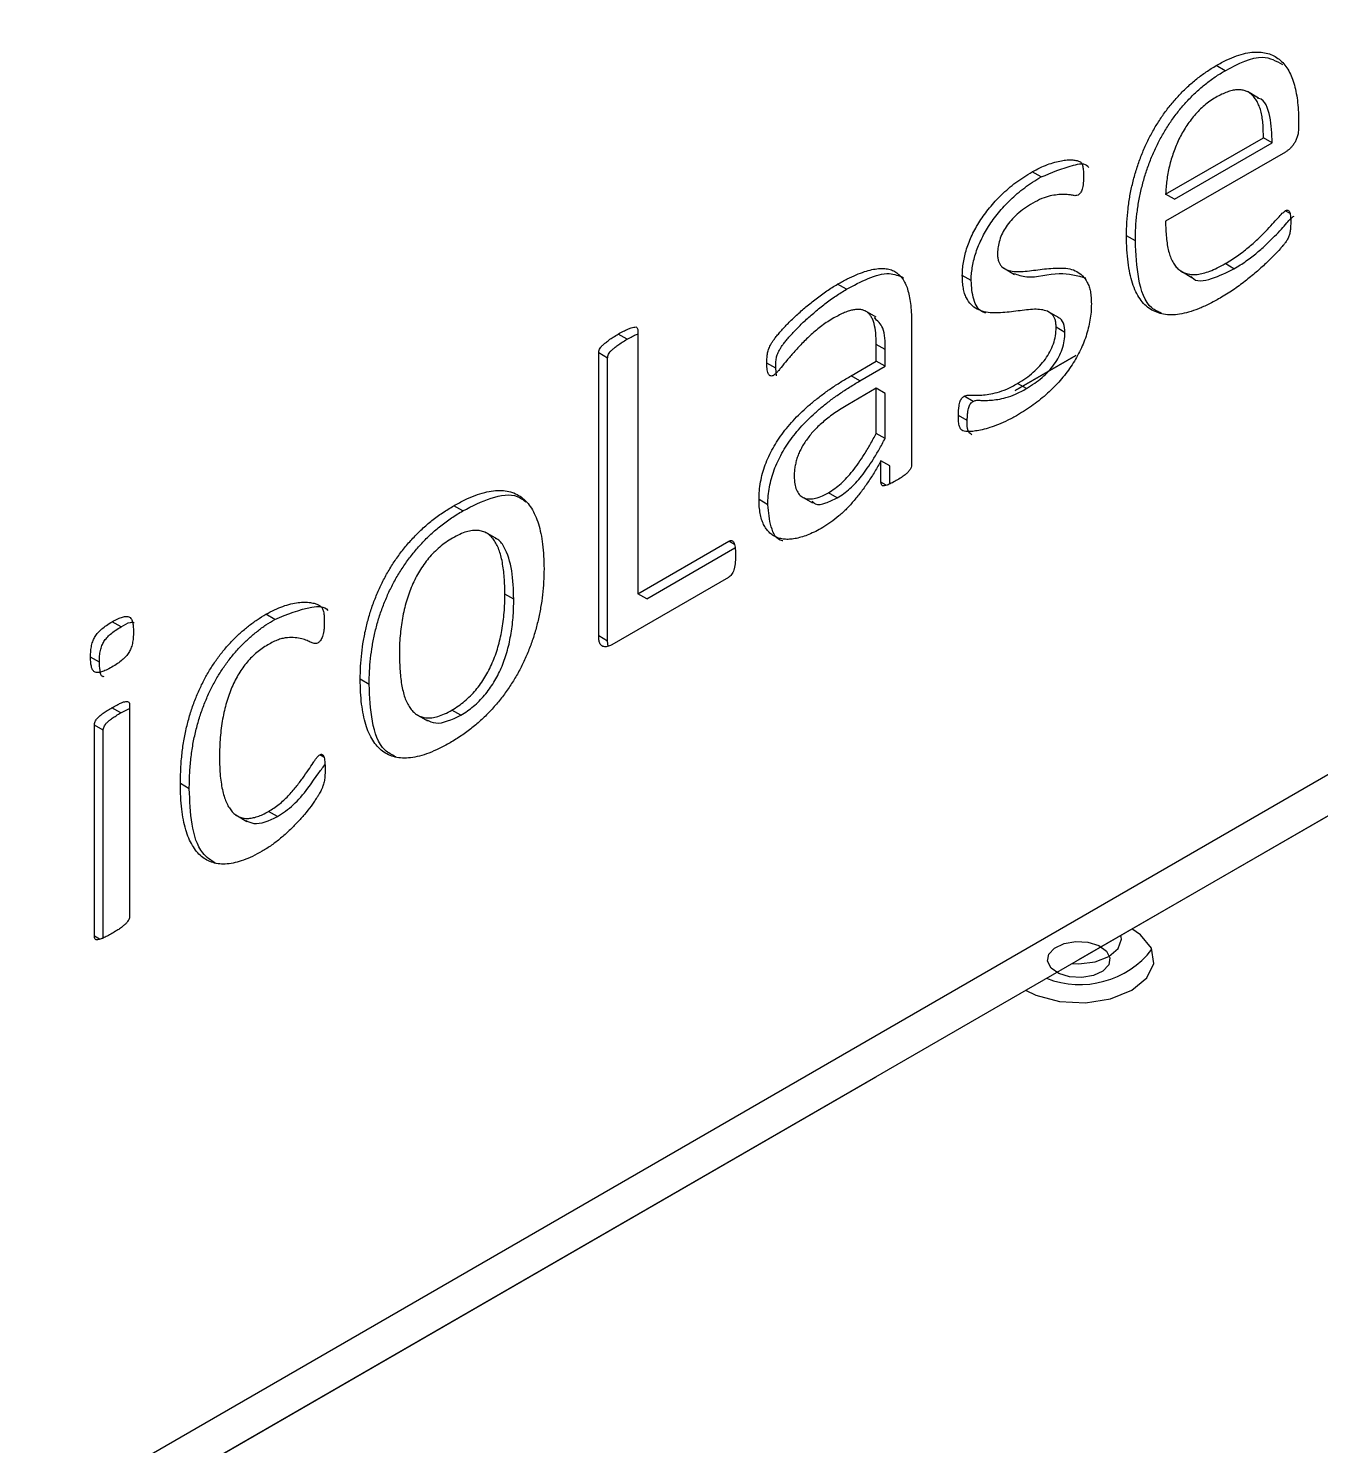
# Model space of a CAD drawing. Header units: millimetres. Extents: x 0 to 210, y 0 to 297.
# Drawn here: x 174.1 to 179.25, y 242.56 to 248.21 of the extents above; entities that cross this region are included whole.
import ezdxf

# ---------------------------------------------------------------- set-up
doc = ezdxf.new("R2010")
doc.units = ezdxf.units.MM
doc.linetypes.add('CENTERX2', pattern=[20.32, 12.7, -2.54, 2.54, -2.54])

msp = doc.modelspace()

# ---------------------------------------------------------------- linework, layer by layer
at = {"color": 7, "linetype": 'CENTERX2'}
for p, q in [((178.2882, 244.5001), (184.723, 248.2148)), ((166.4795, 237.6831), (178.2882, 244.5001))]:
    msp.add_line(p, q, dxfattribs=at)
at = {"color": 7, "linetype": 'Continuous', "lineweight": 25}
for p, q in [((184.3694, 248.1739), (159.4084, 233.7642)), ((184.5108, 248.0923), (159.5498, 233.6826)), ((178.8719, 248.0459), (178.8366, 248.0663)), ((179.0051, 247.9369), (178.9609, 247.9624)), ((179.1649, 247.8488), (179.1649, 247.8201)), ((178.6345, 247.5534), (179.0245, 247.7785)), ((178.6699, 247.533), (179.0598, 247.7581)), ((179.0598, 247.7581), (179.0245, 247.7785)), ((179.1129, 247.7215), (178.6345, 247.4453)), ((178.1376, 247.6219), (178.1022, 247.6423)), ((178.6699, 247.533), (178.6345, 247.5534)), ((179.1309, 247.4756), (179.1117, 247.4866)), ((178.5139, 247.3666), (178.4785, 247.387)), ((177.9873, 247.259), (178.0315, 247.2335)), ((178.6946, 247.247), (178.7388, 247.2215)), ((178.9073, 247.2557), (178.8719, 247.2761)), ((177.3611, 247.1737), (177.3258, 247.1941)), ((177.8588, 247.2083), (177.8234, 247.2287)), ((177.4795, 247.0623), (177.4353, 247.0878)), ((178.2092, 247.0596), (178.165, 247.0851)), ((177.6207, 247.0452), (177.6207, 246.4739)), ((178.2331, 247.0019), (178.1978, 247.0223)), ((176.4862, 246.9748), (176.4508, 246.9952)), ((176.5288, 247.0101), (176.5288, 245.9595)), ((176.3728, 245.7912), (176.3728, 246.9201)), ((176.4082, 246.8997), (176.3728, 246.9201)), ((176.4082, 245.7708), (176.4082, 246.8997)), ((177.4803, 246.887), (177.4803, 246.954)), ((177.5156, 246.9336), (177.4803, 246.954)), ((177.5156, 246.8666), (177.5156, 246.9336)), ((178.2763, 246.9103), (178.0337, 246.7703)), ((178.0337, 246.7703), (178.2763, 246.9103)), ((177.0789, 246.8588), (177.0435, 246.8792)), ((177.0819, 246.8287), (177.0789, 246.8588)), ((177.3794, 246.8288), (177.4803, 246.887)), ((177.4147, 246.8084), (177.5156, 246.8666)), ((177.5156, 246.8666), (177.4803, 246.887)), ((177.4147, 246.8084), (177.3794, 246.8288)), ((178.0794, 246.7778), (178.044, 246.7982)), ((177.4803, 246.779), (177.3665, 246.7133)), ((177.4803, 246.5991), (177.4803, 246.779)), ((177.5156, 246.7585), (177.4803, 246.779)), ((177.5156, 246.5787), (177.5156, 246.7585)), ((177.8663, 246.7269), (177.831, 246.7473)), ((177.8432, 246.6499), (177.8078, 246.6703)), ((177.5156, 246.5787), (177.4803, 246.5991)), ((177.499, 246.4039), (177.499, 246.4895)), ((177.5344, 246.4691), (177.499, 246.4895)), ((177.5344, 246.398), (177.5344, 246.4691)), ((177.5198, 246.392), (177.499, 246.4039)), ((177.0477, 246.3145), (177.0123, 246.3349)), ((177.1817, 246.3473), (177.2259, 246.3218)), ((177.3243, 246.3419), (177.289, 246.3623)), ((175.8306, 246.2901), (175.7952, 246.3105)), ((175.966, 246.1779), (175.9218, 246.2034)), ((176.5288, 245.9595), (176.8915, 246.1689)), ((176.915, 246.1553), (176.8915, 246.1689)), ((176.5642, 245.9391), (176.9165, 246.1425)), ((176.8902, 246.0241), (176.425, 245.7555)), ((176.0338, 245.9372), (175.9985, 245.9576)), ((176.5642, 245.9391), (176.5288, 245.9595)), ((174.467, 245.8271), (174.4316, 245.8475)), ((175.0807, 245.8572), (175.0453, 245.8776)), ((176.4082, 245.7708), (176.3728, 245.7912)), ((176.4099, 245.7506), (176.4082, 245.7708)), ((174.3804, 245.6863), (174.3451, 245.7067)), ((175.4567, 245.5978), (175.4214, 245.6182)), ((174.4658, 245.4842), (174.4304, 245.5046)), ((174.4658, 245.4842), (174.5011, 245.5021)), ((174.5011, 245.5164), (174.5011, 244.6738)), ((175.822, 245.4747), (175.7867, 245.4951)), ((174.3607, 244.5928), (174.3607, 245.4354)), ((174.396, 245.415), (174.3607, 245.4354)), ((175.6457, 245.4783), (175.6899, 245.4528)), ((174.396, 244.5866), (174.396, 245.415)), ((175.2758, 245.3077), (175.2598, 245.317)), ((174.7392, 245.1814), (174.7038, 245.2018)), ((175.0909, 245.0706), (175.0555, 245.091)), ((174.9245, 245.0768), (174.9687, 245.0513)), ((174.3805, 244.5813), (174.3607, 244.5928))]:
    msp.add_line(p, q, dxfattribs=at)
at = {"color": 7, "linetype": 'Continuous', "lineweight": 25, "flags": 128}
for points in [[(178.0761, 244.3776), (178.1161, 244.3582), (178.2106, 244.3328), (178.3144, 244.3276), (178.415, 244.3431), (178.5003, 244.3776), (178.5601, 244.4269), (178.5871, 244.485), (178.578, 244.5449), (178.534, 244.5994), (178.5004, 244.6225)], [(178.2618, 244.4848), (178.2882, 244.4836), (178.3533, 244.4911), (178.4084, 244.5123), (178.4453, 244.5442), (178.4582, 244.5817), (178.4562, 244.597)]]:
    msp.add_lwpolyline(points, dxfattribs=at)
at = {"color": 7, "linetype": 'Continuous', "flags": 128}
msp.add_lwpolyline([(178.1778, 244.4662), (178.1638, 244.4932), (178.1687, 244.5212), (178.1918, 244.546), (178.2295, 244.5638), (178.2762, 244.5719), (178.3248, 244.5691), (178.3677, 244.5558), (178.3986, 244.534), (178.4126, 244.507), (178.4077, 244.479), (178.3847, 244.4542), (178.3469, 244.4364), (178.3002, 244.4282), (178.2517, 244.4311), (178.2087, 244.4444), (178.1778, 244.4662)], dxfattribs=at)
at = {"color": 7, "linetype": 'Continuous', "lineweight": 25}
msp.add_arc((178.2922, 244.7645), 0.3642, 248.5555, 322.1395, dxfattribs=at)
for points, knots in [([(178.8366, 248.0663), (178.8507, 248.0741), (178.878, 248.0893), (178.9173, 248.1055), (178.9534, 248.1166), (178.986, 248.1207), (179.0158, 248.1204), (179.0426, 248.1153), (179.0669, 248.1061), (179.088, 248.0918), (179.1069, 248.0741), (179.1228, 248.0519), (179.1363, 248.0263), (179.1465, 247.9962), (179.1548, 247.9634), (179.1607, 247.9278), (179.1641, 247.8895), (179.1646, 247.8625), (179.1649, 247.8488)], [0, 0, 0, 0, 0.077659, 0.149683, 0.217176, 0.280699, 0.341331, 0.400206, 0.45719, 0.513983, 0.570976, 0.627956, 0.686418, 0.746213, 0.807864, 0.87033, 0.934407, 1, 1, 1, 1]), ([(178.8719, 248.0459), (178.9248, 248.0734), (179.0134, 248.1195), (179.0755, 248.0846), (179.1005, 248.0706)], [0, 0, 0, 0, 0.597534, 1, 1, 1, 1]), ([(178.4785, 247.387), (178.4788, 247.405), (178.4792, 247.4401), (178.4844, 247.494), (178.4916, 247.5463), (178.5027, 247.598), (178.5165, 247.6482), (178.5332, 247.6969), (178.5524, 247.7439), (178.5745, 247.789), (178.5992, 247.8321), (178.6264, 247.8732), (178.6561, 247.9122), (178.6882, 247.9487), (178.7224, 247.983), (178.7588, 248.0139), (178.7971, 248.0425), (178.8232, 248.0582), (178.8366, 248.0663)], [0, 0, 0, 0, 0.075435, 0.147305, 0.216269, 0.282225, 0.345903, 0.406953, 0.466305, 0.523943, 0.580906, 0.637614, 0.694528, 0.752385, 0.811513, 0.872342, 0.93486, 1, 1, 1, 1]), ([(178.5139, 247.3666), (178.5141, 247.3846), (178.5145, 247.4197), (178.5198, 247.4736), (178.5269, 247.5259), (178.5381, 247.5776), (178.5519, 247.6278), (178.5685, 247.6765), (178.5877, 247.7235), (178.6098, 247.7686), (178.6346, 247.8117), (178.6617, 247.8528), (178.6914, 247.8918), (178.7235, 247.9283), (178.7577, 247.9626), (178.7942, 247.9935), (178.8324, 248.0221), (178.8586, 248.0378), (178.8719, 248.0459)], [0, 0, 0, 0, 0.075435, 0.147305, 0.216269, 0.282225, 0.345903, 0.406953, 0.466305, 0.523943, 0.580906, 0.637614, 0.694528, 0.752385, 0.811513, 0.872342, 0.93486, 1, 1, 1, 1]), ([(178.8351, 247.9393), (178.8272, 247.9345), (178.8118, 247.9251), (178.7895, 247.908), (178.7688, 247.8889), (178.7495, 247.868), (178.7319, 247.8454), (178.7155, 247.8223), (178.7008, 247.7979), (178.6876, 247.7727), (178.6758, 247.7467), (178.6656, 247.7199), (178.6568, 247.6924), (178.6468, 247.6548), (178.6379, 247.6075), (178.6356, 247.5715), (178.6345, 247.5534)], [0, 0, 0, 0, 0.068873, 0.13427, 0.196415, 0.257684, 0.31715, 0.376009, 0.434205, 0.492506, 0.551526, 0.611861, 0.673421, 0.737576, 0.867424, 1, 1, 1, 1]), ([(179.0245, 247.7785), (179.0245, 247.7887), (179.0245, 247.8087), (179.0229, 247.8368), (179.0194, 247.8622), (179.0148, 247.8853), (179.008, 247.9054), (178.9998, 247.9229), (178.99, 247.9379), (178.9788, 247.9503), (178.9661, 247.9601), (178.9516, 247.9663), (178.9359, 247.9699), (178.9185, 247.9699), (178.8997, 247.9671), (178.8795, 247.9609), (178.8578, 247.9519), (178.8428, 247.9436), (178.8351, 247.9393)], [0, 0, 0, 0, 0.077378, 0.150662, 0.220232, 0.287065, 0.349698, 0.41075, 0.469839, 0.52753, 0.583891, 0.639718, 0.69485, 0.751359, 0.808853, 0.869458, 0.932504, 1, 1, 1, 1]), ([(179.0598, 247.7581), (179.0583, 247.7934), (179.0552, 247.8639), (179.0312, 247.9315), (179.002, 247.9365), (178.9996, 247.9369)], [0, 0, 0, 0, 0.479975, 0.957255, 1, 1, 1, 1]), ([(179.1649, 247.8201), (179.1647, 247.8143), (179.1644, 247.8034), (179.1616, 247.7868), (179.1564, 247.7716), (179.1495, 247.758), (179.1409, 247.7466), (179.1323, 247.7361), (179.1227, 247.7279), (179.1162, 247.7236), (179.1129, 247.7215)], [0, 0, 0, 0, 0.166947, 0.312691, 0.44093, 0.559122, 0.672778, 0.780262, 0.890216, 1, 1, 1, 1]), ([(178.1022, 247.6423), (178.1124, 247.6479), (178.1328, 247.659), (178.163, 247.6714), (178.1917, 247.6809), (178.2177, 247.6867), (178.2406, 247.6906), (178.2596, 247.6904), (178.2747, 247.6887), (178.2862, 247.686), (178.294, 247.6826), (178.2989, 247.6786), (178.3016, 247.6734), (178.3032, 247.6671), (178.3047, 247.6597), (178.3059, 247.6503), (178.307, 247.639), (178.307, 247.6302), (178.307, 247.6254)], [0, 0, 0, 0, 0.1156782, 0.232287, 0.3457841, 0.4490191, 0.5417368, 0.6223472, 0.6903553, 0.7426859, 0.7812994, 0.8082965, 0.8297966, 0.8537944, 0.8811686, 0.9138497, 0.9528485, 1, 1, 1, 1]), ([(177.8234, 247.2287), (177.8236, 247.237), (177.8238, 247.2536), (177.8276, 247.2802), (177.8328, 247.3071), (177.8405, 247.3347), (177.8501, 247.3626), (177.8624, 247.3905), (177.8766, 247.4183), (177.893, 247.4459), (177.9118, 247.473), (177.9324, 247.4999), (177.9554, 247.5261), (177.9805, 247.5519), (178.0079, 247.5766), (178.0374, 247.6005), (178.0691, 247.6223), (178.091, 247.6355), (178.1022, 247.6423)], [0, 0, 0, 0, 0.054045, 0.107502, 0.16137, 0.215153, 0.26948, 0.324272, 0.379574, 0.43642, 0.495074, 0.55653, 0.620185, 0.687976, 0.759439, 0.835121, 0.914666, 1, 1, 1, 1]), ([(178.1376, 247.6219), (178.1796, 247.6393), (178.2426, 247.6653), (178.3146, 247.6795), (178.3259, 247.6615), (178.3269, 247.6599)], [0, 0, 0, 0, 0.645701, 0.968927, 1, 1, 1, 1]), ([(177.8588, 247.2083), (177.8589, 247.2166), (177.8592, 247.2332), (177.863, 247.2598), (177.8681, 247.2867), (177.8758, 247.3143), (177.8854, 247.3422), (177.8978, 247.3701), (177.912, 247.3979), (177.9284, 247.4255), (177.9471, 247.4526), (177.9678, 247.4795), (177.9908, 247.5057), (178.0158, 247.5315), (178.0433, 247.5562), (178.0727, 247.5801), (178.1045, 247.6019), (178.1263, 247.6151), (178.1376, 247.6219)], [0, 0, 0, 0, 0.054045, 0.107502, 0.16137, 0.215153, 0.26948, 0.324272, 0.379574, 0.43642, 0.495074, 0.55653, 0.620185, 0.687976, 0.759439, 0.835121, 0.914666, 1, 1, 1, 1]), ([(178.307, 247.6254), (178.307, 247.6203), (178.3069, 247.6107), (178.306, 247.5968), (178.3043, 247.5847), (178.3021, 247.5744), (178.2989, 247.5656), (178.2947, 247.5586), (178.2901, 247.5531), (178.2869, 247.551), (178.2853, 247.5499)], [0, 0, 0, 0, 0.208011, 0.386378, 0.536209, 0.662984, 0.762887, 0.851165, 0.927264, 1, 1, 1, 1]), ([(178.2853, 247.5499), (178.2821, 247.5488), (178.2742, 247.546), (178.2624, 247.5496), (178.2462, 247.5516), (178.2259, 247.5525), (178.2014, 247.5511), (178.1731, 247.5466), (178.1402, 247.537), (178.1166, 247.5241), (178.1042, 247.5174)], [0, 0, 0, 0, 0.049291, 0.124158, 0.223352, 0.342891, 0.480448, 0.636385, 0.808916, 1, 1, 1, 1]), ([(178.1042, 247.5174), (178.0932, 247.5106), (178.0724, 247.4978), (178.0433, 247.4746), (178.0185, 247.4502), (177.9984, 247.4244), (177.9829, 247.3976), (177.9719, 247.3705), (177.965, 247.3433), (177.9642, 247.3266), (177.9638, 247.3181)], [0, 0, 0, 0, 0.1685672, 0.3196409, 0.4525452, 0.5701359, 0.6776642, 0.7845548, 0.8909794, 1, 1, 1, 1]), ([(178.8719, 247.2761), (178.8804, 247.281), (178.8967, 247.2906), (178.9205, 247.3068), (178.943, 247.3229), (178.9701, 247.345), (179.0006, 247.3721), (179.0329, 247.404), (179.0596, 247.4328), (179.0814, 247.4566), (179.0976, 247.4759), (179.1077, 247.4835), (179.1117, 247.4866)], [0, 0, 0, 0, 0.101356, 0.196193, 0.286596, 0.372016, 0.528493, 0.665023, 0.782477, 0.877958, 0.951271, 1, 1, 1, 1]), ([(178.9073, 247.2557), (178.9157, 247.2606), (178.9321, 247.2702), (178.9559, 247.2864), (178.9783, 247.3025), (179.0055, 247.3246), (179.036, 247.3517), (179.0682, 247.3836), (179.095, 247.4124), (179.1167, 247.4362), (179.1329, 247.4554), (179.1431, 247.4631), (179.1471, 247.4662)], [0, 0, 0, 0, 0.101356, 0.196193, 0.286596, 0.372016, 0.528493, 0.665023, 0.782477, 0.877958, 0.951271, 1, 1, 1, 1]), ([(179.1117, 247.4866), (179.1136, 247.4876), (179.1173, 247.4894), (179.1221, 247.4894), (179.1263, 247.4878), (179.1291, 247.483), (179.1314, 247.4762), (179.1326, 247.4663), (179.1336, 247.4539), (179.1337, 247.4443), (179.1337, 247.4391)], [0, 0, 0, 0, 0.089644, 0.170898, 0.253066, 0.346544, 0.460213, 0.60508, 0.783534, 1, 1, 1, 1]), ([(178.6345, 247.4453), (178.6346, 247.4339), (178.6348, 247.4117), (178.6375, 247.3807), (178.6409, 247.3518), (178.6463, 247.3258), (178.6532, 247.3025), (178.6626, 247.2829), (178.6735, 247.2658), (178.6868, 247.2523), (178.702, 247.2419), (178.7197, 247.2357), (178.7392, 247.2323), (178.761, 247.2327), (178.7854, 247.2376), (178.812, 247.2462), (178.8412, 247.2592), (178.8614, 247.2703), (178.8719, 247.2761)], [0, 0, 0, 0, 0.072686, 0.14144, 0.207563, 0.270295, 0.330025, 0.387664, 0.443375, 0.49842, 0.55279, 0.608233, 0.664239, 0.723111, 0.785266, 0.851742, 0.923109, 1, 1, 1, 1]), ([(179.1337, 247.4391), (179.1336, 247.4353), (179.1336, 247.4282), (179.1327, 247.4179), (179.1321, 247.4088), (179.1309, 247.4005), (179.1292, 247.3927), (179.1267, 247.385), (179.1232, 247.3774), (179.1196, 247.3705), (179.1151, 247.3639), (179.1095, 247.3566), (179.1016, 247.3473), (179.0874, 247.33), (179.0646, 247.306), (179.0324, 247.2745), (178.9941, 247.2404), (178.9505, 247.2048), (178.9024, 247.1689), (178.8689, 247.1487), (178.8517, 247.1384)], [0, 0, 0, 0, 0.029101, 0.05465, 0.076578, 0.096549, 0.114731, 0.131648, 0.149403, 0.167946, 0.180895, 0.199861, 0.2272, 0.261041, 0.345081, 0.447434, 0.565825, 0.700336, 0.845674, 1, 1, 1, 1]), ([(178.8517, 247.1384), (178.8368, 247.1302), (178.808, 247.1143), (178.766, 247.0953), (178.727, 247.0822), (178.6906, 247.0736), (178.6573, 247.0712), (178.6265, 247.0734), (178.5986, 247.0812), (178.5732, 247.0936), (178.5509, 247.1117), (178.5316, 247.1353), (178.5149, 247.1637), (178.5017, 247.1981), (178.4911, 247.2374), (178.4841, 247.2826), (178.4792, 247.3324), (178.4788, 247.3685), (178.4785, 247.387)], [0, 0, 0, 0, 0.071139, 0.137974, 0.201435, 0.261525, 0.319112, 0.374955, 0.429962, 0.484657, 0.539815, 0.596274, 0.654993, 0.716326, 0.781059, 0.849647, 0.922662, 1, 1, 1, 1]), ([(178.6183, 247.0784), (178.6047, 247.0845), (178.5566, 247.1057), (178.5213, 247.2132), (178.5164, 247.3154), (178.5139, 247.3666)], [0, 0, 0, 0, 0.163928, 0.581165, 1, 1, 1, 1]), ([(177.9638, 247.3181), (177.964, 247.3123), (177.9643, 247.301), (177.9675, 247.2864), (177.9727, 247.2744), (177.9823, 247.2618), (177.999, 247.2516), (178.0231, 247.2451), (178.0513, 247.2435), (178.083, 247.2464), (178.1166, 247.2506), (178.1512, 247.255), (178.1859, 247.2584), (178.2197, 247.259), (178.2522, 247.2565), (178.2805, 247.246), (178.3047, 247.2284), (178.3202, 247.2064), (178.3296, 247.1844), (178.3348, 247.1646), (178.3376, 247.1414), (178.338, 247.1245), (178.3382, 247.1158)], [0, 0, 0, 0, 0.027429, 0.053256, 0.077624, 0.101992, 0.151186, 0.204283, 0.261469, 0.323147, 0.388101, 0.454426, 0.521409, 0.589037, 0.655658, 0.720195, 0.784247, 0.850054, 0.884589, 0.920528, 0.959119, 1, 1, 1, 1]), ([(177.3258, 247.1941), (177.3387, 247.2012), (177.3636, 247.215), (177.3995, 247.2324), (177.4323, 247.2444), (177.4622, 247.2529), (177.4892, 247.2568), (177.5138, 247.2574), (177.5355, 247.2534), (177.5544, 247.2452), (177.5709, 247.2335), (177.5849, 247.2177), (177.5964, 247.198), (177.6054, 247.1745), (177.612, 247.1472), (177.6173, 247.1168), (177.6201, 247.0825), (177.6205, 247.0578), (177.6207, 247.0452)], [0, 0, 0, 0, 0.082985, 0.159968, 0.230983, 0.296779, 0.358018, 0.41611, 0.47109, 0.524335, 0.576797, 0.629753, 0.684111, 0.740223, 0.799435, 0.861958, 0.929024, 1, 1, 1, 1]), ([(177.3611, 247.1737), (177.3901, 247.1891), (177.4479, 247.2199), (177.53, 247.2447), (177.5705, 247.2277), (177.5887, 247.2201)], [0, 0, 0, 0, 0.354859, 0.709124, 1, 1, 1, 1]), ([(178.0276, 247.2372), (178.0447, 247.2314), (178.0987, 247.2131), (178.2104, 247.2488), (178.2824, 247.2285), (178.3166, 247.2189)], [0, 0, 0, 0, 0.195858, 0.617951, 1, 1, 1, 1]), ([(178.7362, 247.2263), (178.7374, 247.2245), (178.753, 247.201), (178.8199, 247.2128), (178.8781, 247.2414), (178.9073, 247.2557)], [0, 0, 0, 0, 0.038832, 0.518096, 1, 1, 1, 1]), ([(177.0435, 246.8792), (177.0437, 246.8867), (177.0439, 246.9), (177.0457, 246.9194), (177.0512, 246.9382), (177.0591, 246.9538), (177.0675, 246.9674), (177.0764, 246.979), (177.0869, 246.9926), (177.1045, 247.0125), (177.1294, 247.0396), (177.1632, 247.0717), (177.2004, 247.1048), (177.2407, 247.1371), (177.2828, 247.1683), (177.3114, 247.1855), (177.3258, 247.1941)], [0, 0, 0, 0, 0.056393, 0.100377, 0.13972, 0.182388, 0.208157, 0.23902, 0.274864, 0.316335, 0.41028, 0.514044, 0.627722, 0.748451, 0.874356, 1, 1, 1, 1]), ([(178.1978, 247.0223), (178.1976, 247.028), (178.1973, 247.039), (178.1941, 247.0532), (178.1889, 247.0649), (178.1791, 247.0769), (178.1628, 247.0873), (178.1385, 247.0933), (178.1103, 247.0946), (178.0788, 247.0917), (178.0453, 247.0873), (178.0107, 247.0827), (177.9761, 247.0799), (177.942, 247.0787), (177.9102, 247.0831), (177.8815, 247.0935), (177.857, 247.112), (177.8414, 247.1347), (177.8319, 247.1575), (177.8272, 247.1785), (177.8239, 247.202), (177.8236, 247.2196), (177.8234, 247.2287)], [0, 0, 0, 0, 0.026431, 0.051708, 0.075555, 0.099066, 0.148017, 0.200594, 0.257288, 0.318092, 0.382163, 0.448563, 0.515383, 0.582676, 0.648901, 0.714003, 0.779001, 0.846197, 0.881368, 0.918281, 0.958025, 1, 1, 1, 1]), ([(177.9166, 247.0782), (177.9122, 247.0798), (177.8896, 247.0879), (177.8641, 247.1304), (177.8606, 247.1823), (177.8588, 247.2083)], [0, 0, 0, 0, 0.10868, 0.554229, 1, 1, 1, 1]), ([(177.0789, 246.8588), (177.079, 246.8663), (177.0793, 246.8796), (177.081, 246.899), (177.0865, 246.9177), (177.0944, 246.9334), (177.1028, 246.947), (177.1118, 246.9586), (177.1222, 246.9722), (177.1398, 246.9921), (177.1648, 247.0192), (177.1986, 247.0513), (177.2358, 247.0843), (177.2761, 247.1167), (177.3181, 247.1479), (177.3468, 247.1651), (177.3611, 247.1737)], [0, 0, 0, 0, 0.056393, 0.100377, 0.13972, 0.182388, 0.208157, 0.23902, 0.274864, 0.316335, 0.41028, 0.514044, 0.627722, 0.748451, 0.874356, 1, 1, 1, 1]), ([(177.4803, 246.954), (177.48, 246.9695), (177.4793, 246.9988), (177.4733, 247.031), (177.4666, 247.0526), (177.4599, 247.0655), (177.4519, 247.0762), (177.4423, 247.0843), (177.4312, 247.0897), (177.4189, 247.0933), (177.4048, 247.0938), (177.3895, 247.0923), (177.3723, 247.088), (177.3535, 247.0815), (177.3328, 247.0715), (177.3184, 247.0636), (177.3109, 247.0594)], [0, 0, 0, 0, 0.144213, 0.272404, 0.332127, 0.388077, 0.442648, 0.495978, 0.549057, 0.602694, 0.658644, 0.717413, 0.779361, 0.847006, 0.920626, 1, 1, 1, 1]), ([(178.3382, 247.1158), (178.338, 247.105), (178.3376, 247.084), (178.3332, 247.0512), (178.3268, 247.019), (178.3175, 246.9869), (178.3057, 246.9555), (178.2917, 246.9247), (178.2753, 246.8946), (178.2567, 246.8653), (178.2361, 246.8371), (178.2138, 246.8096), (178.1893, 246.7836), (178.1632, 246.7583), (178.1354, 246.7346), (178.1063, 246.7121), (178.0757, 246.691), (178.0549, 246.6786), (178.0442, 246.6722)], [0, 0, 0, 0, 0.064725, 0.126721, 0.186545, 0.244564, 0.301422, 0.357631, 0.414331, 0.47193, 0.530342, 0.590034, 0.652323, 0.716924, 0.784096, 0.853146, 0.925003, 1, 1, 1, 1]), ([(176.4508, 246.9952), (176.4577, 246.9992), (176.4703, 247.0064), (176.4873, 247.014), (176.5011, 247.0196), (176.5117, 247.0226), (176.52, 247.0242), (176.5254, 247.0218), (176.5282, 247.0168), (176.5286, 247.0124), (176.5288, 247.0101)], [0, 0, 0, 0, 0.231771, 0.420828, 0.575441, 0.696432, 0.790586, 0.863934, 0.930984, 1, 1, 1, 1]), ([(177.3109, 247.0594), (177.3028, 247.0546), (177.2869, 247.0451), (177.2637, 247.0292), (177.2417, 247.012), (177.2149, 246.9883), (177.1844, 246.9588), (177.1521, 246.9238), (177.1245, 246.8918), (177.1049, 246.8677), (177.0919, 246.8508), (177.0836, 246.8421), (177.0768, 246.8348), (177.0725, 246.8319), (177.0706, 246.8306)], [0, 0, 0, 0, 0.095291, 0.186181, 0.273248, 0.356877, 0.510792, 0.649867, 0.770415, 0.87237, 0.914192, 0.949588, 0.977907, 1, 1, 1, 1]), ([(177.5156, 246.9336), (177.5155, 246.965), (177.5152, 247.0215), (177.4852, 247.0484), (177.4717, 247.0604)], [0, 0, 0, 0, 0.554291, 1, 1, 1, 1]), ([(178.044, 246.7982), (178.055, 246.805), (178.076, 246.8179), (178.1058, 246.8413), (178.1322, 246.8668), (178.1551, 246.8944), (178.1739, 246.9243), (178.1877, 246.9563), (178.1966, 246.99), (178.1974, 247.0112), (178.1978, 247.0223)], [0, 0, 0, 0, 0.150856, 0.288044, 0.414337, 0.531676, 0.643859, 0.754, 0.871132, 1, 1, 1, 1]), ([(178.2331, 247.0019), (178.2319, 247.0146), (178.2295, 247.0401), (178.2161, 247.0589), (178.2054, 247.061), (178.2044, 247.0612)], [0, 0, 0, 0, 0.474998, 0.950222, 1, 1, 1, 1]), ([(176.3728, 246.9201), (176.373, 246.9226), (176.3734, 246.9275), (176.3763, 246.9358), (176.3818, 246.9443), (176.39, 246.9525), (176.4008, 246.9616), (176.4146, 246.9721), (176.4316, 246.984), (176.4441, 246.9913), (176.4508, 246.9952)], [0, 0, 0, 0, 0.069055, 0.136143, 0.211582, 0.303269, 0.426973, 0.581673, 0.773551, 1, 1, 1, 1]), ([(176.4082, 246.8997), (176.4084, 246.9021), (176.4088, 246.9071), (176.4116, 246.9154), (176.4172, 246.9239), (176.4254, 246.9321), (176.4361, 246.9412), (176.45, 246.9516), (176.467, 246.9636), (176.4794, 246.9708), (176.4862, 246.9748)], [0, 0, 0, 0, 0.069055, 0.136143, 0.211582, 0.303269, 0.426973, 0.581673, 0.773551, 1, 1, 1, 1]), ([(176.4862, 246.9748), (176.4931, 246.9787), (176.5056, 246.9859), (176.5205, 246.9926), (176.5284, 246.9959), (176.5307, 246.9968)], [0, 0, 0, 0, 0.231771, 0.4208279, 0.5, 0.5, 0.5, 0.5]), ([(178.0794, 246.7778), (178.0903, 246.7846), (178.1113, 246.7975), (178.1412, 246.8208), (178.1675, 246.8464), (178.1905, 246.874), (178.2092, 246.9039), (178.223, 246.9359), (178.232, 246.9696), (178.2327, 246.9908), (178.2331, 247.0019)], [0, 0, 0, 0, 0.150856, 0.288044, 0.414337, 0.531676, 0.643859, 0.754, 0.871132, 1, 1, 1, 1]), ([(177.0706, 246.8306), (177.0685, 246.8297), (177.0645, 246.8279), (177.0588, 246.8275), (177.0542, 246.8303), (177.0498, 246.8347), (177.0469, 246.8425), (177.0446, 246.8525), (177.044, 246.8653), (177.0437, 246.8744), (177.0435, 246.8792)], [0, 0, 0, 0, 0.0901817, 0.1762604, 0.2694859, 0.3742464, 0.5005831, 0.6466236, 0.814641, 1, 1, 1, 1]), ([(177.0123, 246.3349), (177.0126, 246.3466), (177.013, 246.3694), (177.0181, 246.4048), (177.0258, 246.4395), (177.0368, 246.4737), (177.0512, 246.5073), (177.0678, 246.5404), (177.0875, 246.5726), (177.1099, 246.6042), (177.135, 246.635), (177.1627, 246.6653), (177.1931, 246.6946), (177.2259, 246.7234), (177.2613, 246.7512), (177.2988, 246.7786), (177.3384, 246.8044), (177.3655, 246.8205), (177.3794, 246.8288)], [0, 0, 0, 0, 0.0603276, 0.1175102, 0.1717528, 0.224581, 0.2770332, 0.3292193, 0.3826056, 0.4376759, 0.4951577, 0.5563386, 0.6200106, 0.6883318, 0.7605862, 0.8366622, 0.9162065, 1, 1, 1, 1]), ([(177.0477, 246.3145), (177.0479, 246.3262), (177.0483, 246.349), (177.0534, 246.3844), (177.0612, 246.4191), (177.0722, 246.4533), (177.0865, 246.4869), (177.1032, 246.52), (177.1229, 246.5522), (177.1452, 246.5838), (177.1704, 246.6146), (177.198, 246.6449), (177.2284, 246.6742), (177.2613, 246.703), (177.2966, 246.7308), (177.3341, 246.7582), (177.3738, 246.784), (177.4008, 246.8001), (177.4147, 246.8084)], [0, 0, 0, 0, 0.0603276, 0.1175102, 0.1717528, 0.224581, 0.2770332, 0.3292193, 0.3826056, 0.4376759, 0.4951577, 0.5563386, 0.6200106, 0.6883318, 0.7605862, 0.8366622, 0.9162065, 1, 1, 1, 1]), ([(177.831, 246.7473), (177.8348, 246.7487), (177.8442, 246.7523), (177.8591, 246.7511), (177.8785, 246.7508), (177.9023, 246.7514), (177.9306, 246.7549), (177.9636, 246.7619), (178.002, 246.7752), (178.0295, 246.7903), (178.044, 246.7982)], [0, 0, 0, 0, 0.051132, 0.126925, 0.226031, 0.343621, 0.479165, 0.632734, 0.806352, 1, 1, 1, 1]), ([(177.8078, 246.6703), (177.8079, 246.6758), (177.8081, 246.6859), (177.8093, 246.7003), (177.8112, 246.7125), (177.8133, 246.7226), (177.8161, 246.731), (177.8203, 246.738), (177.8254, 246.7436), (177.8291, 246.746), (177.831, 246.7473)], [0, 0, 0, 0, 0.213828, 0.39164, 0.541939, 0.65734, 0.752924, 0.833732, 0.914539, 1, 1, 1, 1]), ([(177.8663, 246.7269), (177.8701, 246.7283), (177.8796, 246.7319), (177.8944, 246.7307), (177.9138, 246.7304), (177.9376, 246.731), (177.9659, 246.7345), (177.999, 246.7414), (178.0374, 246.7548), (178.0649, 246.7698), (178.0794, 246.7778)], [0, 0, 0, 0, 0.051132, 0.126925, 0.226031, 0.343621, 0.479165, 0.632734, 0.806352, 1, 1, 1, 1]), ([(177.3665, 246.7133), (177.3576, 246.7081), (177.3405, 246.6981), (177.3158, 246.6814), (177.2928, 246.665), (177.2717, 246.6479), (177.2522, 246.6309), (177.2346, 246.6134), (177.2186, 246.5955), (177.2045, 246.5771), (177.1918, 246.5589), (177.1811, 246.5403), (177.1722, 246.5217), (177.1648, 246.5031), (177.1594, 246.4844), (177.1556, 246.4657), (177.153, 246.4464), (177.1528, 246.4341), (177.1527, 246.4278)], [0, 0, 0, 0, 0.091888, 0.177285, 0.257157, 0.331874, 0.400773, 0.465295, 0.525993, 0.583531, 0.637645, 0.690093, 0.739993, 0.789865, 0.839013, 0.890538, 0.943471, 1, 1, 1, 1]), ([(178.0442, 246.6722), (178.0312, 246.6651), (178.0057, 246.651), (177.9688, 246.6345), (177.9348, 246.6222), (177.9041, 246.6132), (177.8778, 246.6087), (177.8555, 246.6058), (177.8385, 246.6064), (177.8253, 246.6079), (177.8164, 246.6149), (177.8111, 246.6276), (177.8082, 246.6464), (177.808, 246.6617), (177.8078, 246.6703)], [0, 0, 0, 0, 0.132397, 0.259691, 0.377436, 0.484933, 0.580116, 0.661346, 0.727549, 0.7764, 0.817479, 0.864168, 0.923853, 1, 1, 1, 1]), ([(177.8432, 246.6499), (177.8433, 246.6554), (177.8435, 246.6655), (177.8446, 246.6799), (177.8466, 246.6921), (177.8487, 246.7022), (177.8515, 246.7106), (177.8557, 246.7176), (177.8608, 246.7232), (177.8645, 246.7256), (177.8663, 246.7269)], [0, 0, 0, 0, 0.213828, 0.39164, 0.541939, 0.65734, 0.752924, 0.833732, 0.914539, 1, 1, 1, 1]), ([(177.8612, 246.5932), (177.8554, 246.5978), (177.8416, 246.6089), (177.8426, 246.6347), (177.8432, 246.6499)], [0, 0, 0, 0, 0.414125, 1, 1, 1, 1]), ([(177.289, 246.3623), (177.2976, 246.3677), (177.3147, 246.3783), (177.3397, 246.3989), (177.3637, 246.4224), (177.387, 246.4496), (177.4098, 246.4811), (177.4332, 246.5162), (177.4569, 246.5561), (177.4723, 246.5843), (177.4803, 246.5991)], [0, 0, 0, 0, 0.113708, 0.225177, 0.335198, 0.448173, 0.56841, 0.700137, 0.843237, 1, 1, 1, 1]), ([(177.3243, 246.3419), (177.333, 246.3473), (177.3501, 246.3579), (177.3751, 246.3785), (177.3991, 246.402), (177.4223, 246.4292), (177.4451, 246.4606), (177.4686, 246.4958), (177.4923, 246.5357), (177.5076, 246.5639), (177.5156, 246.5787)], [0, 0, 0, 0, 0.113708, 0.225177, 0.335198, 0.448173, 0.56841, 0.700137, 0.843237, 1, 1, 1, 1]), ([(177.499, 246.4895), (177.491, 246.4752), (177.475, 246.4468), (177.4488, 246.4061), (177.4212, 246.3675), (177.3922, 246.3314), (177.3623, 246.2982), (177.3313, 246.269), (177.2994, 246.2435), (177.2777, 246.2301), (177.2668, 246.2234)], [0, 0, 0, 0, 0.130672, 0.259173, 0.385834, 0.511677, 0.635316, 0.756255, 0.877193, 1, 1, 1, 1]), ([(177.6207, 246.4739), (177.6204, 246.4703), (177.6199, 246.4635), (177.6138, 246.4522), (177.6051, 246.4427), (177.5938, 246.4323), (177.5784, 246.4218), (177.5667, 246.4148), (177.56, 246.4107)], [0, 0, 0, 0, 0.120681, 0.231071, 0.35658, 0.51495, 0.719189, 1, 1, 1, 1]), ([(177.1527, 246.4278), (177.1531, 246.4175), (177.1538, 246.3977), (177.1609, 246.3733), (177.1721, 246.3545), (177.1881, 246.3423), (177.2081, 246.3364), (177.2321, 246.3382), (177.2594, 246.3465), (177.2788, 246.3569), (177.289, 246.3623)], [0, 0, 0, 0, 0.129934, 0.249972, 0.365827, 0.480863, 0.599171, 0.721901, 0.853779, 1, 1, 1, 1]), ([(177.56, 246.4107), (177.5532, 246.407), (177.5413, 246.4004), (177.5253, 246.3927), (177.5136, 246.3897), (177.5047, 246.389), (177.4997, 246.3946), (177.4993, 246.4007), (177.499, 246.4039)], [0, 0, 0, 0, 0.277245, 0.492159, 0.654942, 0.7759, 0.881461, 1, 1, 1, 1]), ([(175.7952, 246.3105), (175.8099, 246.3186), (175.8382, 246.3343), (175.8792, 246.3518), (175.9174, 246.3647), (175.9527, 246.3711), (175.9851, 246.3722), (176.0148, 246.3686), (176.0416, 246.3594), (176.0654, 246.3447), (176.0864, 246.3251), (176.1048, 246.301), (176.1201, 246.2717), (176.1328, 246.238), (176.1424, 246.1994), (176.1495, 246.1566), (176.1536, 246.1094), (176.1542, 246.0758), (176.1545, 246.0586)], [0, 0, 0, 0, 0.071868, 0.13902, 0.20272, 0.263407, 0.32159, 0.378177, 0.433819, 0.489401, 0.545739, 0.603215, 0.66229, 0.724124, 0.788376, 0.855607, 0.926152, 1, 1, 1, 1]), ([(175.8306, 246.2901), (175.8683, 246.3092), (175.9436, 246.3473), (176.035, 246.3617), (176.0707, 246.3346), (176.0815, 246.3264)], [0, 0, 0, 0, 0.411664, 0.822215, 1, 1, 1, 1]), ([(177.2668, 246.2234), (177.2574, 246.2182), (177.2388, 246.2079), (177.2118, 246.1958), (177.1861, 246.1862), (177.162, 246.1799), (177.1393, 246.1763), (177.1185, 246.1761), (177.0992, 246.1786), (177.0818, 246.1841), (177.0661, 246.1925), (177.0525, 246.2042), (177.0404, 246.2185), (177.0302, 246.2357), (177.022, 246.2559), (177.0166, 246.2796), (177.013, 246.3059), (177.0126, 246.3251), (177.0123, 246.3349)], [0, 0, 0, 0, 0.073895, 0.144974, 0.212907, 0.278237, 0.34068, 0.401612, 0.45992, 0.517098, 0.573827, 0.630402, 0.687438, 0.746092, 0.805927, 0.868155, 0.932441, 1, 1, 1, 1]), ([(177.2241, 246.3285), (177.2281, 246.3246), (177.2412, 246.3116), (177.279, 246.3193), (177.3092, 246.3344), (177.3243, 246.3419)], [0, 0, 0, 0, 0.176336, 0.587715, 1, 1, 1, 1]), ([(175.4214, 245.6182), (175.4216, 245.6355), (175.4221, 245.6693), (175.4267, 245.7211), (175.4336, 245.7722), (175.4439, 245.8229), (175.457, 245.8728), (175.473, 245.9215), (175.4922, 245.969), (175.5142, 246.015), (175.539, 246.0597), (175.567, 246.1024), (175.5978, 246.1432), (175.6316, 246.1818), (175.6683, 246.2186), (175.7081, 246.2524), (175.7507, 246.2836), (175.7801, 246.3014), (175.7952, 246.3105)], [0, 0, 0, 0, 0.07031, 0.137852, 0.203297, 0.266794, 0.328349, 0.38811, 0.445986, 0.503286, 0.560364, 0.617414, 0.674925, 0.734326, 0.796013, 0.86035, 0.928117, 1, 1, 1, 1]), ([(175.4567, 245.5978), (175.457, 245.6151), (175.4575, 245.6489), (175.4621, 245.7007), (175.4689, 245.7517), (175.4792, 245.8025), (175.4923, 245.8524), (175.5083, 245.9011), (175.5275, 245.9486), (175.5495, 245.9946), (175.5744, 246.0393), (175.6024, 246.082), (175.6331, 246.1228), (175.667, 246.1614), (175.7036, 246.1982), (175.7434, 246.232), (175.7861, 246.2631), (175.8154, 246.281), (175.8306, 246.2901)], [0, 0, 0, 0, 0.07031, 0.137852, 0.203297, 0.266794, 0.328349, 0.38811, 0.445986, 0.503286, 0.560364, 0.617414, 0.674925, 0.734326, 0.796013, 0.86035, 0.928117, 1, 1, 1, 1]), ([(177.1075, 246.17), (177.1068, 246.1701), (177.0821, 246.1728), (177.0561, 246.2244), (177.0505, 246.2844), (177.0477, 246.3145)], [0, 0, 0, 0, 0.014232, 0.506626, 1, 1, 1, 1]), ([(175.7899, 246.1813), (175.7809, 246.1758), (175.7636, 246.1651), (175.7385, 246.1462), (175.7154, 246.125), (175.6942, 246.1017), (175.6751, 246.0766), (175.6573, 246.0501), (175.6418, 246.0217), (175.6277, 245.9921), (175.6156, 245.9612), (175.6055, 245.929), (175.5963, 245.8957), (175.5893, 245.8614), (175.5841, 245.8265), (175.5802, 245.7908), (175.5777, 245.7545), (175.5774, 245.7306), (175.5773, 245.7184)], [0, 0, 0, 0, 0.065389, 0.126674, 0.184892, 0.240942, 0.295618, 0.350497, 0.405925, 0.462314, 0.520848, 0.580878, 0.644168, 0.709971, 0.778886, 0.849568, 0.923409, 1, 1, 1, 1]), ([(175.9985, 245.9576), (175.9981, 245.9802), (175.9973, 246.0243), (175.9904, 246.0747), (175.983, 246.1115), (175.9749, 246.1352), (175.9658, 246.1564), (175.9549, 246.1748), (175.9419, 246.1896), (175.9271, 246.2013), (175.9096, 246.2085), (175.8903, 246.2125), (175.8687, 246.2122), (175.8446, 246.2071), (175.818, 246.1967), (175.7995, 246.1866), (175.7899, 246.1813)], [0, 0, 0, 0, 0.143525, 0.279979, 0.345268, 0.40723, 0.467064, 0.524867, 0.581008, 0.636248, 0.691042, 0.747182, 0.804982, 0.865078, 0.930274, 1, 1, 1, 1]), ([(176.0338, 245.9372), (176.0327, 245.9764), (176.0304, 246.0547), (176.0047, 246.1348), (175.9775, 246.1745), (175.9625, 246.1791), (175.9611, 246.1795)], [0, 0, 0, 0, 0.392761, 0.784313, 0.980446, 1, 1, 1, 1]), ([(176.8915, 246.1689), (176.8937, 246.17), (176.898, 246.1721), (176.9036, 246.1715), (176.9085, 246.1691), (176.9123, 246.1636), (176.9156, 246.1557), (176.9172, 246.1441), (176.9185, 246.1298), (176.9187, 246.119), (176.9188, 246.1131)], [0, 0, 0, 0, 0.089069, 0.170845, 0.256252, 0.355874, 0.474658, 0.620594, 0.794313, 1, 1, 1, 1]), ([(176.9188, 246.1131), (176.9187, 246.1072), (176.9185, 246.0962), (176.9173, 246.0805), (176.9155, 246.0669), (176.9124, 246.0549), (176.9082, 246.0445), (176.9033, 246.0355), (176.897, 246.0286), (176.8925, 246.0256), (176.8902, 246.0241)], [0, 0, 0, 0, 0.200734, 0.37027, 0.50956, 0.631453, 0.735772, 0.825847, 0.909924, 1, 1, 1, 1]), ([(176.1545, 246.0586), (176.1542, 246.0415), (176.1536, 246.0077), (176.1492, 245.9561), (176.1416, 245.9046), (176.1315, 245.8538), (176.1184, 245.8037), (176.102, 245.7548), (176.083, 245.7072), (176.061, 245.6611), (176.0359, 245.6167), (176.0079, 245.5738), (175.9769, 245.5329), (175.943, 245.4937), (175.9063, 245.4569), (175.8666, 245.4233), (175.8242, 245.3918), (175.7949, 245.3741), (175.7799, 245.365)], [0, 0, 0, 0, 0.0698786, 0.137376, 0.202915, 0.2667438, 0.3282587, 0.3881462, 0.4463135, 0.5035766, 0.5603383, 0.6173513, 0.6756822, 0.7352156, 0.7968623, 0.861157, 0.9285497, 1, 1, 1, 1]), ([(175.7867, 245.4951), (175.7956, 245.5005), (175.8127, 245.5111), (175.8377, 245.53), (175.8607, 245.5512), (175.8821, 245.5745), (175.9015, 245.5997), (175.9191, 245.6262), (175.9349, 245.6542), (175.9487, 245.6837), (175.961, 245.7145), (175.9711, 245.7465), (175.98, 245.7797), (175.9867, 245.8139), (175.992, 245.8489), (175.9959, 245.8848), (175.9981, 245.9212), (175.9983, 245.9453), (175.9985, 245.9576)], [0, 0, 0, 0, 0.064805, 0.125511, 0.183737, 0.240336, 0.295523, 0.350408, 0.404985, 0.461381, 0.519413, 0.579451, 0.642545, 0.708204, 0.777128, 0.848408, 0.922806, 1, 1, 1, 1]), ([(175.822, 245.4747), (175.8309, 245.4801), (175.8481, 245.4907), (175.873, 245.5096), (175.8961, 245.5308), (175.9174, 245.5541), (175.9368, 245.5793), (175.9544, 245.6058), (175.9703, 245.6338), (175.9841, 245.6633), (175.9964, 245.6941), (176.0065, 245.7261), (176.0154, 245.7593), (176.022, 245.7934), (176.0273, 245.8285), (176.0313, 245.8644), (176.0334, 245.9008), (176.0337, 245.9249), (176.0338, 245.9372)], [0, 0, 0, 0, 0.064805, 0.125511, 0.183737, 0.240336, 0.295523, 0.350408, 0.404985, 0.461381, 0.519413, 0.579451, 0.642545, 0.708204, 0.777128, 0.848408, 0.922806, 1, 1, 1, 1]), ([(175.0453, 245.8776), (175.0568, 245.8838), (175.0795, 245.8962), (175.1128, 245.9095), (175.1442, 245.9192), (175.1732, 245.9246), (175.1995, 245.9268), (175.2218, 245.9245), (175.2401, 245.921), (175.2532, 245.9155), (175.2618, 245.9101), (175.2674, 245.9048), (175.2714, 245.8992), (175.2738, 245.892), (175.2759, 245.8834), (175.277, 245.8728), (175.2777, 245.8599), (175.2778, 245.8503), (175.2778, 245.8449)], [0, 0, 0, 0, 0.112961, 0.223745, 0.330682, 0.431137, 0.524649, 0.611392, 0.686188, 0.741214, 0.780836, 0.808841, 0.831768, 0.858088, 0.886037, 0.917498, 0.954384, 1, 1, 1, 1]), ([(175.0807, 245.8572), (175.1296, 245.8772), (175.2031, 245.9071), (175.2787, 245.911), (175.2915, 245.8931), (175.2915, 245.893)], [0, 0, 0, 0, 0.665619, 0.999476, 1, 1, 1, 1]), ([(174.3451, 245.7067), (174.3453, 245.7149), (174.3457, 245.73), (174.349, 245.7523), (174.3546, 245.772), (174.3632, 245.7897), (174.3754, 245.8055), (174.3909, 245.82), (174.41, 245.8347), (174.424, 245.843), (174.4316, 245.8475)], [0, 0, 0, 0, 0.1523232, 0.2802837, 0.3896417, 0.4827042, 0.5798111, 0.6955582, 0.8336375, 1, 1, 1, 1]), ([(174.3804, 245.6863), (174.3807, 245.6945), (174.3811, 245.7096), (174.3843, 245.7319), (174.39, 245.7516), (174.3986, 245.7693), (174.4107, 245.7851), (174.4262, 245.7995), (174.4453, 245.8143), (174.4593, 245.8226), (174.467, 245.8271)], [0, 0, 0, 0, 0.1523232, 0.2802837, 0.3896417, 0.4827042, 0.5798111, 0.6955582, 0.8336375, 1, 1, 1, 1]), ([(174.4316, 245.8475), (174.4392, 245.8518), (174.453, 245.8595), (174.4719, 245.8668), (174.4871, 245.8699), (174.499, 245.8685), (174.5073, 245.8607), (174.5132, 245.8482), (174.5159, 245.8297), (174.5164, 245.8153), (174.5167, 245.8074)], [0, 0, 0, 0, 0.167476, 0.306198, 0.422268, 0.518586, 0.610748, 0.718713, 0.846807, 1, 1, 1, 1]), ([(174.467, 245.8271), (174.48, 245.8353), (174.4987, 245.8469), (174.5145, 245.8453), (174.5193, 245.8448)], [0, 0, 0, 0, 0.697038, 1, 1, 1, 1]), ([(174.7038, 245.2018), (174.7042, 245.2222), (174.7048, 245.2617), (174.7097, 245.3211), (174.7178, 245.3779), (174.7293, 245.4323), (174.7436, 245.484), (174.7607, 245.5331), (174.7801, 245.5796), (174.8018, 245.6234), (174.8261, 245.6645), (174.8524, 245.7032), (174.8805, 245.7393), (174.9107, 245.7724), (174.9425, 245.8032), (174.9757, 245.8309), (175.0101, 245.8564), (175.0334, 245.8705), (175.0453, 245.8776)], [0, 0, 0, 0, 0.086585, 0.167114, 0.242475, 0.312368, 0.378441, 0.440794, 0.4997, 0.556389, 0.611639, 0.665894, 0.719833, 0.77398, 0.828966, 0.884852, 0.941456, 1, 1, 1, 1]), ([(174.7392, 245.1814), (174.7395, 245.2018), (174.7402, 245.2413), (174.745, 245.3007), (174.7531, 245.3575), (174.7647, 245.4119), (174.779, 245.4636), (174.7961, 245.5127), (174.8154, 245.5592), (174.8372, 245.603), (174.8615, 245.6441), (174.8877, 245.6827), (174.9159, 245.7189), (174.9461, 245.752), (174.9778, 245.7828), (175.011, 245.8105), (175.0454, 245.836), (175.0688, 245.8501), (175.0807, 245.8572)], [0, 0, 0, 0, 0.086585, 0.167114, 0.242475, 0.312368, 0.378441, 0.440794, 0.4997, 0.556389, 0.611639, 0.665894, 0.719833, 0.77398, 0.828966, 0.884852, 0.941456, 1, 1, 1, 1]), ([(175.2778, 245.8449), (175.2777, 245.8391), (175.2775, 245.8284), (175.2764, 245.8133), (175.2743, 245.8001), (175.2705, 245.7869), (175.2644, 245.7726), (175.2568, 245.7664), (175.2534, 245.7636)], [0, 0, 0, 0, 0.216334, 0.4015, 0.550287, 0.672715, 0.854285, 1, 1, 1, 1]), ([(174.5167, 245.8074), (174.5165, 245.7992), (174.5161, 245.7841), (174.5128, 245.7618), (174.5072, 245.7421), (174.4985, 245.7244), (174.4864, 245.7087), (174.4709, 245.6942), (174.4518, 245.6795), (174.4378, 245.6711), (174.4302, 245.6666)], [0, 0, 0, 0, 0.152323, 0.280284, 0.389642, 0.482704, 0.579811, 0.695558, 0.833637, 1, 1, 1, 1]), ([(175.2534, 245.7636), (175.2514, 245.7627), (175.247, 245.7607), (175.2403, 245.7602), (175.2334, 245.7619), (175.223, 245.7662), (175.2083, 245.7735), (175.1869, 245.7804), (175.161, 245.7851), (175.136, 245.785), (175.1134, 245.7818), (175.0944, 245.7762), (175.0739, 245.7673), (175.0597, 245.7596), (175.0524, 245.7556)], [0, 0, 0, 0, 0.0271218, 0.0583538, 0.0946026, 0.1379451, 0.2396291, 0.3594223, 0.494913, 0.6467811, 0.7277791, 0.8127393, 0.9034925, 1, 1, 1, 1]), ([(176.425, 245.7555), (176.4188, 245.7527), (176.406, 245.7468), (176.3914, 245.7479), (176.3814, 245.7535), (176.3765, 245.7627), (176.3732, 245.7752), (176.3729, 245.7856), (176.3728, 245.7912)], [0, 0, 0, 0, 0.212547, 0.438743, 0.559202, 0.687831, 0.832089, 1, 1, 1, 1]), ([(175.0524, 245.7556), (175.0448, 245.751), (175.0301, 245.7419), (175.0087, 245.7256), (174.9887, 245.7073), (174.9701, 245.6868), (174.9526, 245.6647), (174.9367, 245.6404), (174.9221, 245.6143), (174.909, 245.5864), (174.8973, 245.5567), (174.8874, 245.5255), (174.8788, 245.4928), (174.8718, 245.4586), (174.8665, 245.4229), (174.8627, 245.3856), (174.8602, 245.3467), (174.8599, 245.3209), (174.8598, 245.3076)], [0, 0, 0, 0, 0.057599, 0.112097, 0.164345, 0.215836, 0.267172, 0.319041, 0.371972, 0.427633, 0.485863, 0.547028, 0.611386, 0.679948, 0.752967, 0.830291, 0.912778, 1, 1, 1, 1]), ([(175.5773, 245.7184), (175.5779, 245.6957), (175.579, 245.6516), (175.585, 245.6002), (175.5933, 245.5642), (175.6006, 245.5398), (175.6104, 245.5193), (175.621, 245.5007), (175.6344, 245.4863), (175.6496, 245.4752), (175.6668, 245.4676), (175.6859, 245.4634), (175.7077, 245.4642), (175.7318, 245.4692), (175.7585, 245.4797), (175.7771, 245.4898), (175.7867, 245.4951)], [0, 0, 0, 0, 0.1445377, 0.2813152, 0.3460747, 0.4083403, 0.4677748, 0.5255016, 0.5814128, 0.6365231, 0.6916334, 0.7472112, 0.8046787, 0.8652563, 0.9303662, 1, 1, 1, 1]), ([(174.4302, 245.6666), (174.4226, 245.6623), (174.4087, 245.6546), (174.3899, 245.6475), (174.3747, 245.6439), (174.3627, 245.6454), (174.3545, 245.6533), (174.349, 245.6662), (174.3457, 245.6844), (174.3453, 245.6988), (174.3451, 245.7067)], [0, 0, 0, 0, 0.167397, 0.306054, 0.421496, 0.517769, 0.611298, 0.718505, 0.84688, 1, 1, 1, 1]), ([(174.3981, 245.6286), (174.3969, 245.6286), (174.3866, 245.6281), (174.3824, 245.6545), (174.3811, 245.6757), (174.3804, 245.6863)], [0, 0, 0, 0, 0.062342, 0.529831, 1, 1, 1, 1]), ([(175.7799, 245.365), (175.7652, 245.3569), (175.7369, 245.3412), (175.6959, 245.3237), (175.6577, 245.3109), (175.6224, 245.3044), (175.59, 245.3033), (175.5602, 245.3069), (175.5335, 245.3162), (175.5095, 245.3306), (175.4884, 245.3502), (175.4704, 245.3747), (175.4549, 245.4037), (175.4425, 245.4378), (175.4332, 245.4767), (175.4264, 245.5198), (175.4222, 245.5671), (175.4216, 245.6009), (175.4214, 245.6182)], [0, 0, 0, 0, 0.0718, 0.138888, 0.202527, 0.263155, 0.321283, 0.377816, 0.433404, 0.489212, 0.545495, 0.60271, 0.661729, 0.723371, 0.78785, 0.85495, 0.925825, 1, 1, 1, 1]), ([(175.5631, 245.3089), (175.5477, 245.3167), (175.4993, 245.3409), (175.4642, 245.4482), (175.4592, 245.5479), (175.4567, 245.5978)], [0, 0, 0, 0, 0.189905, 0.594268, 1, 1, 1, 1]), ([(174.3607, 245.4354), (174.3608, 245.4376), (174.3611, 245.442), (174.3634, 245.4494), (174.368, 245.4576), (174.3752, 245.4657), (174.3848, 245.4746), (174.3973, 245.4838), (174.4127, 245.4941), (174.4241, 245.5009), (174.4304, 245.5046)], [0, 0, 0, 0, 0.06663, 0.135191, 0.209489, 0.30481, 0.427258, 0.579209, 0.768857, 1, 1, 1, 1]), ([(174.4304, 245.5046), (174.4369, 245.5083), (174.4485, 245.5148), (174.4642, 245.5225), (174.4766, 245.5277), (174.486, 245.5296), (174.4931, 245.5297), (174.4978, 245.527), (174.5007, 245.5227), (174.501, 245.5185), (174.5011, 245.5164)], [0, 0, 0, 0, 0.23825, 0.426402, 0.577155, 0.69296, 0.78753, 0.863317, 0.933896, 1, 1, 1, 1]), ([(174.396, 245.415), (174.3962, 245.4172), (174.3965, 245.4216), (174.3988, 245.429), (174.4033, 245.4371), (174.4106, 245.4453), (174.4202, 245.4542), (174.4326, 245.4634), (174.4481, 245.4737), (174.4595, 245.4805), (174.4658, 245.4842)], [0, 0, 0, 0, 0.06663, 0.135191, 0.209489, 0.30481, 0.427258, 0.579209, 0.768857, 1, 1, 1, 1]), ([(175.6858, 245.4561), (175.6975, 245.4506), (175.735, 245.4331), (175.7866, 245.4577), (175.822, 245.4747)], [0, 0, 0, 0, 0.313226, 1, 1, 1, 1]), ([(175.0555, 245.091), (175.0628, 245.0954), (175.0768, 245.1039), (175.0972, 245.1187), (175.1161, 245.1351), (175.139, 245.158), (175.1644, 245.1876), (175.1914, 245.2227), (175.2138, 245.2552), (175.2301, 245.2798), (175.2411, 245.2966), (175.248, 245.3058), (175.2541, 245.3128), (175.258, 245.3157), (175.2598, 245.317)], [0, 0, 0, 0, 0.0945173, 0.1833437, 0.2674848, 0.3486989, 0.5014752, 0.6392357, 0.7635764, 0.8684574, 0.9130287, 0.9483432, 0.9773201, 1, 1, 1, 1]), ([(175.2598, 245.317), (175.2615, 245.3179), (175.265, 245.3197), (175.2696, 245.3188), (175.2735, 245.3156), (175.2761, 245.3092), (175.2787, 245.3008), (175.2798, 245.289), (175.281, 245.2748), (175.281, 245.2641), (175.281, 245.2583)], [0, 0, 0, 0, 0.073085, 0.145762, 0.226487, 0.328282, 0.453691, 0.606685, 0.786367, 1, 1, 1, 1]), ([(174.8598, 245.3076), (174.8599, 245.2944), (174.8602, 245.2688), (174.8626, 245.2329), (174.8668, 245.2005), (174.8722, 245.1712), (174.8796, 245.1458), (174.8882, 245.1234), (174.8986, 245.1047), (174.9102, 245.0891), (174.9234, 245.0769), (174.9384, 245.0691), (174.9544, 245.0639), (174.972, 245.0625), (174.9911, 245.0648), (175.0113, 245.0699), (175.033, 245.0789), (175.0479, 245.0869), (175.0555, 245.091)], [0, 0, 0, 0, 0.087754, 0.170743, 0.248005, 0.320978, 0.388926, 0.453304, 0.513416, 0.570934, 0.625453, 0.678257, 0.729284, 0.780839, 0.832487, 0.886078, 0.941428, 1, 1, 1, 1]), ([(175.0909, 245.0706), (175.1124, 245.0849), (175.1554, 245.1135), (175.2095, 245.1773), (175.2477, 245.2344), (175.271, 245.2648), (175.28, 245.2765)], [0, 0, 0, 0, 0.304151, 0.608888, 0.848623, 1, 1, 1, 1]), ([(175.281, 245.2583), (175.2809, 245.2533), (175.2809, 245.244), (175.2801, 245.2306), (175.2793, 245.2193), (175.2775, 245.2093), (175.2752, 245.2002), (175.2724, 245.1907), (175.267, 245.1786), (175.2605, 245.1661), (175.2531, 245.1532), (175.2452, 245.1412), (175.2357, 245.1273), (175.2206, 245.1059), (175.1987, 245.0782), (175.1698, 245.0456), (175.1379, 245.0136), (175.1036, 244.9833), (175.0672, 244.9548), (175.0423, 244.9396), (175.0297, 244.932)], [0, 0, 0, 0, 0.039479, 0.073811, 0.102269, 0.125938, 0.147134, 0.167476, 0.193297, 0.233445, 0.258723, 0.289905, 0.32655, 0.368713, 0.460932, 0.559201, 0.662409, 0.771887, 0.884408, 1, 1, 1, 1]), ([(175.0297, 244.932), (175.0169, 244.925), (174.992, 244.9114), (174.9558, 244.8961), (174.9219, 244.8862), (174.8901, 244.8809), (174.8606, 244.8809), (174.8337, 244.8859), (174.8094, 244.8962), (174.7873, 244.9108), (174.7679, 244.9306), (174.7513, 244.9555), (174.7364, 244.9843), (174.7246, 245.0184), (174.7155, 245.0575), (174.7085, 245.1009), (174.7048, 245.1495), (174.7042, 245.184), (174.7038, 245.2018)], [0, 0, 0, 0, 0.065691, 0.128118, 0.187527, 0.24531, 0.30139, 0.356574, 0.411117, 0.466427, 0.522698, 0.581285, 0.641894, 0.705871, 0.773393, 0.844585, 0.920122, 1, 1, 1, 1]), ([(174.8443, 244.8834), (174.8258, 244.8957), (174.7782, 244.9276), (174.7454, 245.0377), (174.7413, 245.1334), (174.7392, 245.1814)], [0, 0, 0, 0, 0.240024, 0.619527, 1, 1, 1, 1]), ([(174.9649, 245.055), (174.9751, 245.0499), (175.0094, 245.0327), (175.0573, 245.055), (175.0909, 245.0706)], [0, 0, 0, 0, 0.299493, 1, 1, 1, 1]), ([(174.5011, 244.6738), (174.501, 244.6715), (174.5008, 244.6668), (174.4979, 244.659), (174.493, 244.651), (174.486, 244.6429), (174.4765, 244.6344), (174.4643, 244.6248), (174.4485, 244.6149), (174.4369, 244.6079), (174.4304, 244.604)], [0, 0, 0, 0, 0.071777, 0.142128, 0.215602, 0.309867, 0.424418, 0.575183, 0.762518, 1, 1, 1, 1]), ([(174.4304, 244.604), (174.4241, 244.6006), (174.4128, 244.5943), (174.3972, 244.586), (174.3849, 244.5817), (174.3751, 244.5788), (174.3681, 244.5789), (174.3633, 244.5813), (174.3611, 244.5863), (174.3608, 244.5906), (174.3607, 244.5928)], [0, 0, 0, 0, 0.230397, 0.41922, 0.571181, 0.692388, 0.787401, 0.859314, 0.927653, 1, 1, 1, 1])]:
    msp.add_open_spline(points, degree=3, knots=knots, dxfattribs=at)

doc.saveas('drawing.dxf')
